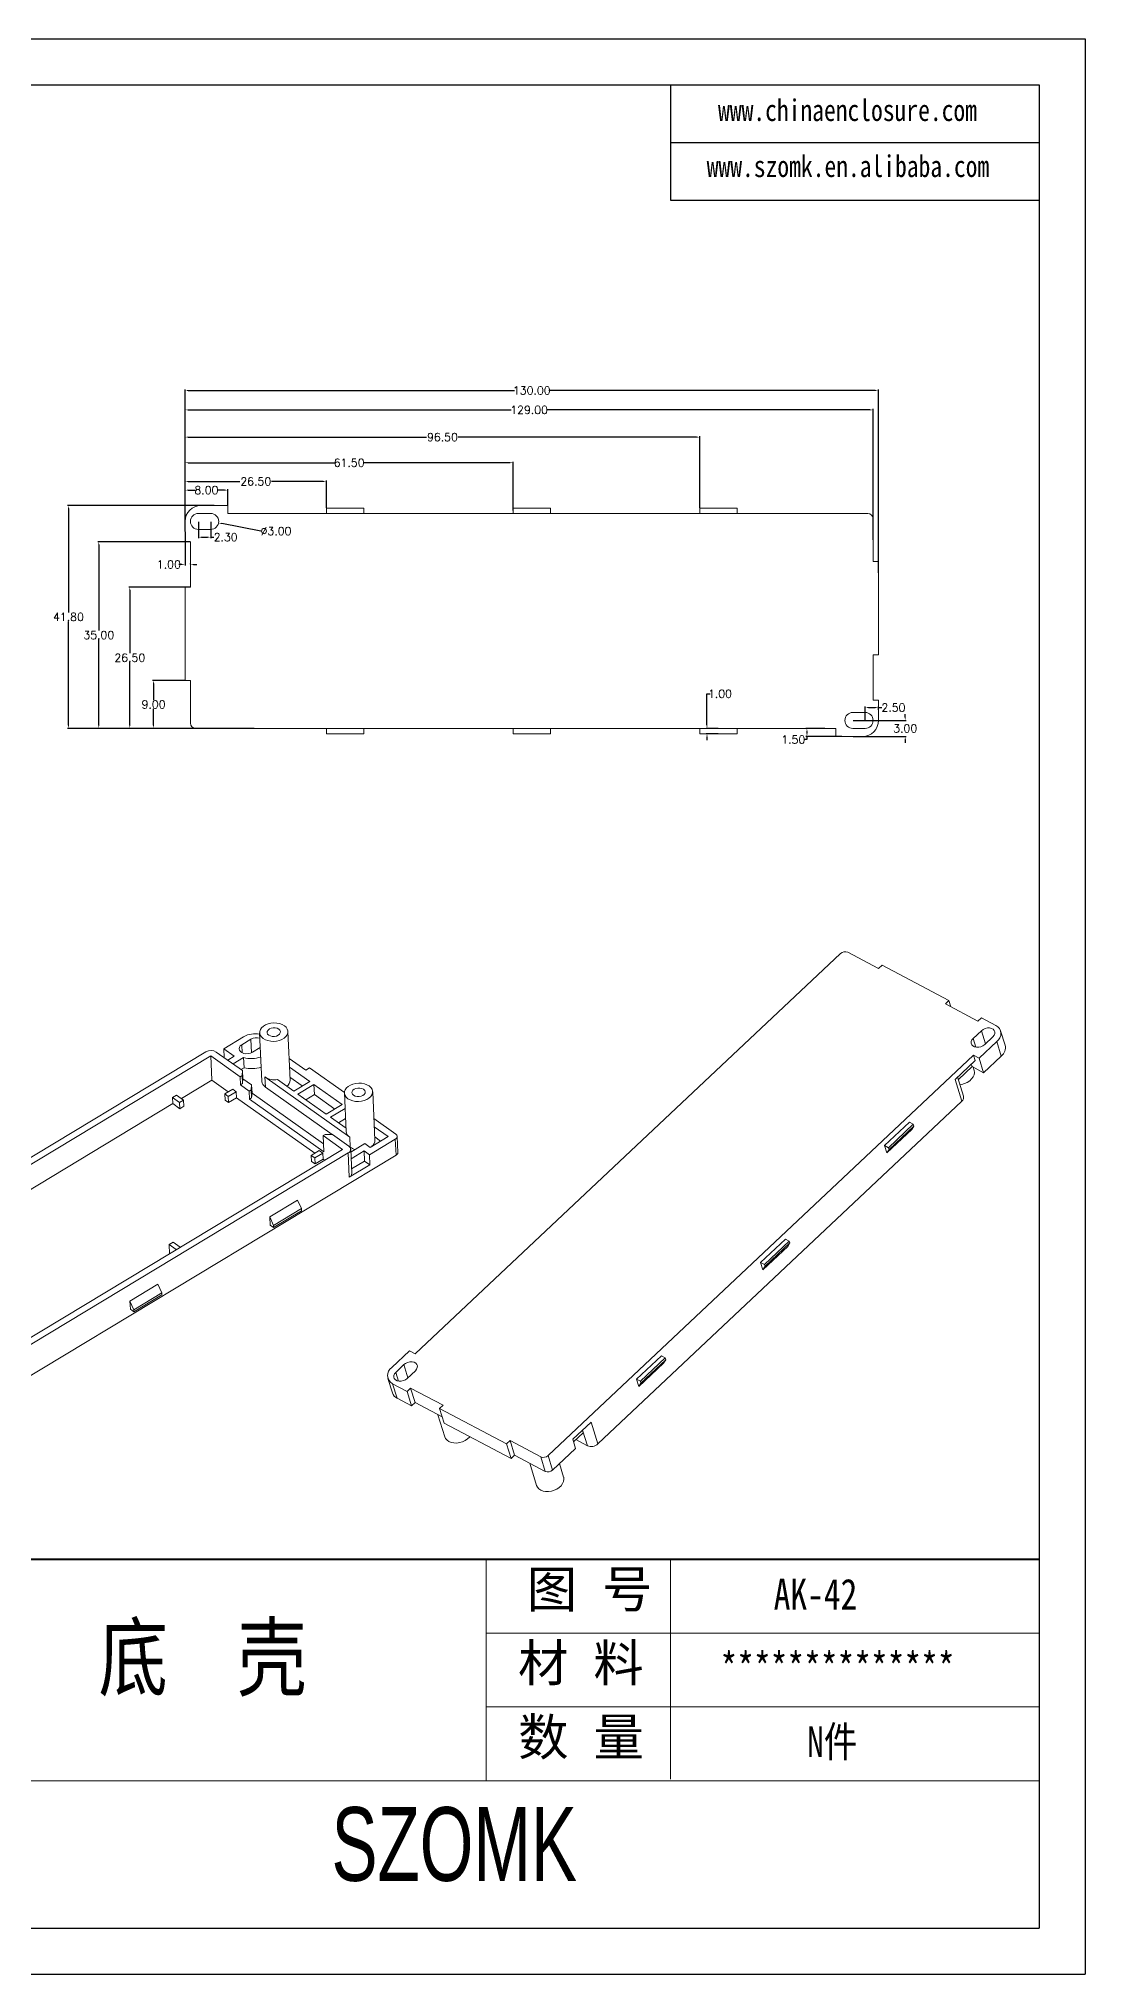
# Model space of a CAD drawing. Header units: inches. Extents: x 1696 to 3185, y 390 to 766.
# Drawn here: x 2376.2 to 2572.4, y 389.6 to 752.5 of the extents above; entities that cross this region are included whole.
import ezdxf

# ---------------------------------------------------------------- set-up
doc = ezdxf.new("R2010")
doc.units = ezdxf.units.IN
doc.header["$LTSCALE"] = 15
doc.layers.add('文字', color=81, linetype='Continuous')
doc.layers.add('粗实线', color=7, linetype='Continuous', lineweight=30)
doc.layers.add('细实线', color=3, linetype='Continuous', lineweight=9)
doc.styles.get("Standard").update_dxf_attribs({"font": 'txt', "bigfont": 'gbcbig.shx'})
doc.styles.add('宋体', font='', dxfattribs={"width": 0.8, "height": 3.5})
doc.styles.add('长仿宋', font='', dxfattribs={"width": 0.7, "height": 4})
doc.styles.get('宋体').set_extended_font_data('SimSun')
doc.styles.get('长仿宋').set_extended_font_data('SimSun')
doc.dimstyles.new('2', dxfattribs={"dimtxt": 1.5, "dimasz": 0.6, "dimexe": 0.18, "dimexo": 0.0625, "dimgap": 0.09, "dimtad": 0, "dimtih": 1, "dimtoh": 1, "dimzin": 0, "dimdsep": 46, "dimtxsty": 'Standard', "dimcen": 0, "dimadec": 0, "dimazin": 2, "dimtfac": 1, "dimtofl": 0, "dimtmove": 0, "dimatfit": 3, "dimfxl": 1, "dimtolj": 1, "dimtzin": 0, "dimarcsym": 0})

# ---------------------------------------------------------------- blocks, each defined once
blk = doc.blocks.new('*D301')
at = {"color": 0, "lineweight": -2}
for p, q in [((2409.05, 664.99), (2381.56, 664.99)), ((2381.74, 664.39), (2381.74, 644.93)), ((2381.74, 623.79), (2381.74, 643.25)), ((2412.03, 623.19), (2381.56, 623.19))]:
    blk.add_line(p, q, dxfattribs=at)
at = {"color": 0}
for points in [[(2381.64, 664.39), (2381.84, 664.39), (2381.74, 664.99)], [(2381.64, 623.79), (2381.84, 623.79), (2381.74, 623.19)]]:
    blk.add_solid(points, dxfattribs=at)
at = {"layer": 'Defpoints', "color": 0}
for p in [(2409.11, 664.99), (2381.74, 623.19), (2412.09, 623.19)]:
    blk.add_point(p, dxfattribs=at)
at = {"color": 0, "insert": (2381.74, 644.09), "char_height": 1.5, "attachment_point": 5}
blk.add_mtext('\\A1;41.80', dxfattribs=at)
blk = doc.blocks.new('*D302')
at = {"color": 0, "lineweight": -2}
for p, q in [((2403.55, 632.19), (2397.52, 632.19)), ((2397.7, 631.59), (2397.7, 628.53)), ((2397.7, 623.79), (2397.7, 626.85)), ((2416.54, 623.19), (2397.52, 623.19))]:
    blk.add_line(p, q, dxfattribs=at)
at = {"color": 0}
for points in [[(2397.6, 631.59), (2397.8, 631.59), (2397.7, 632.19)], [(2397.6, 623.79), (2397.8, 623.79), (2397.7, 623.19)]]:
    blk.add_solid(points, dxfattribs=at)
at = {"layer": 'Defpoints', "color": 0}
for p in [(2397.7, 632.19), (2403.61, 632.19), (2416.6, 623.19)]:
    blk.add_point(p, dxfattribs=at)
at = {"color": 0, "insert": (2397.7, 627.69), "char_height": 1.5, "attachment_point": 5}
blk.add_mtext('\\A1;9.00', dxfattribs=at)
blk = doc.blocks.new('*D303')
at = {"color": 0, "lineweight": -2}
for p, q in [((2404.55, 649.69), (2393.06, 649.69)), ((2393.24, 649.09), (2393.24, 637.28)), ((2393.24, 623.79), (2393.24, 635.6)), ((2416.48, 623.19), (2393.06, 623.19))]:
    blk.add_line(p, q, dxfattribs=at)
at = {"color": 0}
for points in [[(2393.14, 649.09), (2393.34, 649.09), (2393.24, 649.69)], [(2393.14, 623.79), (2393.34, 623.79), (2393.24, 623.19)]]:
    blk.add_solid(points, dxfattribs=at)
at = {"layer": 'Defpoints', "color": 0}
for p in [(2393.24, 649.69), (2404.61, 649.69), (2416.54, 623.19)]:
    blk.add_point(p, dxfattribs=at)
at = {"color": 0, "insert": (2393.24, 636.44), "char_height": 1.5, "attachment_point": 5}
blk.add_mtext('\\A1;26.50', dxfattribs=at)
blk = doc.blocks.new('*D304')
at = {"color": 0, "lineweight": -2}
for p, q in [((2404.55, 658.19), (2387.25, 658.19)), ((2387.43, 657.59), (2387.43, 641.53)), ((2387.43, 623.79), (2387.43, 639.85)), ((2412.03, 623.19), (2387.25, 623.19))]:
    blk.add_line(p, q, dxfattribs=at)
at = {"color": 0}
for points in [[(2387.33, 657.59), (2387.53, 657.59), (2387.43, 658.19)], [(2387.33, 623.79), (2387.53, 623.79), (2387.43, 623.19)]]:
    blk.add_solid(points, dxfattribs=at)
at = {"layer": 'Defpoints', "color": 0}
for p in [(2404.61, 658.19), (2387.43, 623.19), (2412.09, 623.19)]:
    blk.add_point(p, dxfattribs=at)
at = {"color": 0, "insert": (2387.43, 640.69), "char_height": 1.5, "attachment_point": 5}
blk.add_mtext('\\A1;35.00', dxfattribs=at)
blk = doc.blocks.new('*D305')
at = {"color": 0, "lineweight": -2}
for p, q in [((2520.2, 621.09), (2519.6, 621.09)), ((2523.57, 623.19), (2520.02, 623.19)), ((2526.77, 621.69), (2520.02, 621.69)), ((2520.2, 622.59), (2520.2, 622.29)), ((2520.2, 621.69), (2520.2, 621.09))]:
    blk.add_line(p, q, dxfattribs=at)
at = {"color": 0}
for points in [[(2520.1, 622.59), (2520.3, 622.59), (2520.2, 623.19)], [(2520.1, 622.29), (2520.3, 622.29), (2520.2, 621.69)]]:
    blk.add_solid(points, dxfattribs=at)
at = {"layer": 'Defpoints', "color": 0}
for p in [(2520.2, 621.69), (2523.63, 623.19), (2526.84, 621.69)]:
    blk.add_point(p, dxfattribs=at)
at = {"color": 0, "insert": (2517.63, 621.09), "char_height": 1.5, "attachment_point": 5}
blk.add_mtext('\\A1;1.50', dxfattribs=at)
blk = doc.blocks.new('*D306')
at = {"color": 0, "lineweight": -2}
for p, q in [((2403.61, 662.05), (2403.61, 686.72)), ((2404.21, 686.54), (2465.39, 686.54)), ((2533.01, 686.54), (2471.82, 686.54)), ((2533.61, 652.38), (2533.61, 686.72))]:
    blk.add_line(p, q, dxfattribs=at)
at = {"color": 0}
for points in [[(2404.21, 686.64), (2404.21, 686.44), (2403.61, 686.54)], [(2533.01, 686.64), (2533.01, 686.44), (2533.61, 686.54)]]:
    blk.add_solid(points, dxfattribs=at)
at = {"layer": 'Defpoints', "color": 0}
for p in [(2533.61, 686.54), (2403.61, 661.99), (2533.61, 652.32)]:
    blk.add_point(p, dxfattribs=at)
at = {"color": 0, "insert": (2468.61, 686.54), "char_height": 1.5, "attachment_point": 5}
blk.add_mtext('\\A1;130.00', dxfattribs=at)
blk = doc.blocks.new('*D307')
at = {"color": 0, "lineweight": -2}
for p, q in [((2403.61, 660.03), (2403.61, 653.76)), ((2403.01, 653.94), (2402.41, 653.94)), ((2404.61, 654), (2404.61, 654.12)), ((2405.21, 653.94), (2405.81, 653.94))]:
    blk.add_line(p, q, dxfattribs=at)
at = {"color": 0}
for points in [[(2403.01, 654.04), (2403.01, 653.84), (2403.61, 653.94)], [(2405.21, 654.04), (2405.21, 653.84), (2404.61, 653.94)]]:
    blk.add_solid(points, dxfattribs=at)
at = {"layer": 'Defpoints', "color": 0}
for p in [(2403.61, 660.09), (2403.61, 653.94), (2404.61, 653.94)]:
    blk.add_point(p, dxfattribs=at)
at = {"color": 0, "insert": (2400.57, 653.94), "char_height": 1.5, "attachment_point": 5}
blk.add_mtext('\\A1;1.00', dxfattribs=at)
blk = doc.blocks.new('*D308')
at = {"color": 0, "lineweight": -2}
for p, q in [((2403.61, 660.09), (2403.61, 668.04)), ((2404.21, 667.86), (2405.52, 667.86)), ((2411.01, 667.86), (2409.7, 667.86)), ((2411.61, 665.05), (2411.61, 668.04))]:
    blk.add_line(p, q, dxfattribs=at)
at = {"color": 0}
for points in [[(2404.21, 667.96), (2404.21, 667.76), (2403.61, 667.86)], [(2411.01, 667.96), (2411.01, 667.76), (2411.61, 667.86)]]:
    blk.add_solid(points, dxfattribs=at)
at = {"layer": 'Defpoints', "color": 0}
for p in [(2403.61, 667.86), (2411.61, 664.99), (2403.61, 660.03)]:
    blk.add_point(p, dxfattribs=at)
at = {"color": 0, "insert": (2407.61, 667.86), "char_height": 1.5, "attachment_point": 5}
blk.add_mtext('\\A1;8.00', dxfattribs=at)
blk = doc.blocks.new('*D309')
at = {"color": 0, "lineweight": -2}
for p, q in [((2403.61, 660.09), (2403.61, 669.67)), ((2404.21, 669.49), (2413.89, 669.49)), ((2429.51, 669.49), (2419.82, 669.49)), ((2430.11, 664.55), (2430.11, 669.67))]:
    blk.add_line(p, q, dxfattribs=at)
at = {"color": 0}
for points in [[(2404.21, 669.59), (2404.21, 669.39), (2403.61, 669.49)], [(2429.51, 669.59), (2429.51, 669.39), (2430.11, 669.49)]]:
    blk.add_solid(points, dxfattribs=at)
at = {"layer": 'Defpoints', "color": 0}
for p in [(2430.11, 669.49), (2430.11, 664.49), (2403.61, 660.03)]:
    blk.add_point(p, dxfattribs=at)
at = {"color": 0, "insert": (2416.86, 669.49), "char_height": 1.5, "attachment_point": 5}
blk.add_mtext('\\A1;26.50', dxfattribs=at)
blk = doc.blocks.new('*D310')
at = {"color": 0, "lineweight": -2}
for p, q in [((2403.61, 660.09), (2403.61, 673.18)), ((2404.21, 673), (2431.64, 673)), ((2464.51, 673), (2437.07, 673)), ((2465.11, 664.05), (2465.11, 673.18))]:
    blk.add_line(p, q, dxfattribs=at)
at = {"color": 0}
for points in [[(2404.21, 673.1), (2404.21, 672.9), (2403.61, 673)], [(2464.51, 673.1), (2464.51, 672.9), (2465.11, 673)]]:
    blk.add_solid(points, dxfattribs=at)
at = {"layer": 'Defpoints', "color": 0}
for p in [(2465.11, 673), (2465.11, 663.99), (2403.61, 660.03)]:
    blk.add_point(p, dxfattribs=at)
at = {"color": 0, "insert": (2434.36, 673), "char_height": 1.5, "attachment_point": 5}
blk.add_mtext('\\A1;61.50', dxfattribs=at)
blk = doc.blocks.new('*D311')
at = {"color": 0, "lineweight": -2}
for p, q in [((2403.61, 660.09), (2403.61, 677.98)), ((2404.21, 677.8), (2448.89, 677.8)), ((2499.51, 677.8), (2454.82, 677.8)), ((2500.11, 664.55), (2500.11, 677.98))]:
    blk.add_line(p, q, dxfattribs=at)
at = {"color": 0}
for points in [[(2404.21, 677.9), (2404.21, 677.7), (2403.61, 677.8)], [(2499.51, 677.9), (2499.51, 677.7), (2500.11, 677.8)]]:
    blk.add_solid(points, dxfattribs=at)
at = {"layer": 'Defpoints', "color": 0}
for p in [(2500.11, 677.8), (2500.11, 664.49), (2403.61, 660.03)]:
    blk.add_point(p, dxfattribs=at)
at = {"color": 0, "insert": (2451.86, 677.8), "char_height": 1.5, "attachment_point": 5}
blk.add_mtext('\\A1;96.50', dxfattribs=at)
blk = doc.blocks.new('*D312')
at = {"color": 0, "lineweight": -2}
for p, q in [((2403.61, 660.15), (2403.61, 683.08)), ((2404.21, 682.9), (2464.77, 682.9)), ((2532.01, 682.9), (2471.45, 682.9)), ((2532.61, 658.55), (2532.61, 683.08))]:
    blk.add_line(p, q, dxfattribs=at)
at = {"color": 0}
for points in [[(2404.21, 683), (2404.21, 682.8), (2403.61, 682.9)], [(2532.01, 683), (2532.01, 682.8), (2532.61, 682.9)]]:
    blk.add_solid(points, dxfattribs=at)
at = {"layer": 'Defpoints', "color": 0}
for p in [(2403.61, 682.9), (2403.61, 660.09), (2532.61, 658.49)]:
    blk.add_point(p, dxfattribs=at)
at = {"color": 0, "insert": (2468.11, 682.9), "char_height": 1.5, "attachment_point": 5}
blk.add_mtext('\\A1;129.00', dxfattribs=at)
blk = doc.blocks.new('*D313')
at = {"color": 0, "lineweight": -2}
for p, q in [((2406.11, 661.93), (2406.11, 658.86)), ((2408.41, 661.93), (2408.41, 658.86)), ((2406.71, 659.04), (2407.81, 659.04)), ((2408.41, 659.04), (2409.01, 659.04))]:
    blk.add_line(p, q, dxfattribs=at)
at = {"color": 0}
for points in [[(2406.71, 659.14), (2406.71, 658.94), (2406.11, 659.04)], [(2407.81, 659.14), (2407.81, 658.94), (2408.41, 659.04)]]:
    blk.add_solid(points, dxfattribs=at)
at = {"layer": 'Defpoints', "color": 0}
for p in [(2406.11, 661.99), (2408.41, 661.99), (2408.41, 659.04)]:
    blk.add_point(p, dxfattribs=at)
at = {"color": 0, "insert": (2411.22, 659.04), "char_height": 1.5, "attachment_point": 5}
blk.add_mtext('\\A1;2.30', dxfattribs=at)
blk = doc.blocks.new('*D314')
at = {"color": 0, "lineweight": -2}
blk.add_line((2417.82, 660.18), (2410.47, 661.59), dxfattribs=at)
at = {"color": 0}
blk.add_solid([(2410.49, 661.69), (2410.45, 661.5), (2409.88, 661.71)], dxfattribs=at)
at = {"layer": 'Defpoints', "color": 0}
for p in [(2406.94, 662.28), (2409.88, 661.71)]:
    blk.add_point(p, dxfattribs=at)
at = {"color": 0, "insert": (2420.66, 660.18), "char_height": 1.5, "attachment_point": 5}
blk.add_mtext('\\A1;∅3.00', dxfattribs=at)
blk = doc.blocks.new('*D315')
at = {"color": 0, "lineweight": -2}
for p, q in [((2528.87, 624.69), (2538.8, 624.69)), ((2538.62, 625.29), (2538.62, 625.89)), ((2528.87, 621.69), (2538.8, 621.69)), ((2538.62, 621.09), (2538.62, 620.49))]:
    blk.add_line(p, q, dxfattribs=at)
at = {"color": 0}
for points in [[(2538.52, 625.29), (2538.72, 625.29), (2538.62, 624.69)], [(2538.52, 621.09), (2538.72, 621.09), (2538.62, 621.69)]]:
    blk.add_solid(points, dxfattribs=at)
at = {"layer": 'Defpoints', "color": 0}
for p in [(2528.81, 624.69), (2528.81, 621.69), (2538.62, 621.69)]:
    blk.add_point(p, dxfattribs=at)
at = {"color": 0, "insert": (2538.62, 623.19), "char_height": 1.5, "attachment_point": 5}
blk.add_mtext('\\A1;3.00', dxfattribs=at)
blk = doc.blocks.new('*D316')
at = {"color": 0, "lineweight": -2}
for p, q in [((2531.11, 624.75), (2531.11, 627.28)), ((2531.71, 627.1), (2533.01, 627.1)), ((2533.61, 626.65), (2533.61, 627.28)), ((2533.61, 627.1), (2534.21, 627.1))]:
    blk.add_line(p, q, dxfattribs=at)
at = {"color": 0}
for points in [[(2531.71, 627.2), (2531.71, 627), (2531.11, 627.1)], [(2533.01, 627.2), (2533.01, 627), (2533.61, 627.1)]]:
    blk.add_solid(points, dxfattribs=at)
at = {"layer": 'Defpoints', "color": 0}
for p in [(2531.11, 624.69), (2533.61, 627.1), (2533.61, 626.59)]:
    blk.add_point(p, dxfattribs=at)
at = {"color": 0, "insert": (2536.42, 627.1), "char_height": 1.5, "attachment_point": 5}
blk.add_mtext('\\A1;2.50', dxfattribs=at)
blk = doc.blocks.new('*D320')
at = {"color": 0, "lineweight": -2}
for p, q in [((2501.46, 623.79), (2501.46, 629.69)), ((2501.46, 629.69), (2502.06, 629.69)), ((2503.55, 623.19), (2501.28, 623.19)), ((2503.55, 622.19), (2501.28, 622.19)), ((2501.46, 621.59), (2501.46, 620.99))]:
    blk.add_line(p, q, dxfattribs=at)
at = {"color": 0}
for points in [[(2501.36, 623.79), (2501.56, 623.79), (2501.46, 623.19)], [(2501.36, 621.59), (2501.56, 621.59), (2501.46, 622.19)]]:
    blk.add_solid(points, dxfattribs=at)
at = {"layer": 'Defpoints', "color": 0}
for p in [(2501.46, 623.19), (2503.61, 623.19), (2503.61, 622.19)]:
    blk.add_point(p, dxfattribs=at)
at = {"color": 0, "insert": (2503.9, 629.69), "char_height": 1.5, "attachment_point": 5}
blk.add_mtext('\\A1;1.00', dxfattribs=at)

msp = doc.modelspace()

# ---------------------------------------------------------------- linework, layer by layer
for p, q in [((2059.168, 752.493), (2572.384, 752.493)), ((2572.384, 752.493), (2572.384, 389.613)), ((2076.448, 743.853), (2563.744, 743.853)), ((2494.624, 743.853), (2494.624, 722.253)), ((2563.744, 743.853), (2563.744, 398.253)), ((2494.624, 733.053), (2563.744, 733.053)), ((2494.624, 722.253), (2563.744, 722.253)), ((2076.448, 398.253), (2563.744, 398.253)), ((2059.168, 389.613), (2572.384, 389.613))]:
    msp.add_line(p, q)
at = {"color": 7, "linetype": 'Continuous', "lineweight": 15}
for p, q in [((2406.608, 664.991), (2411.608, 664.991)), ((2411.608, 664.991), (2411.608, 663.491)), ((2437.108, 664.491), (2430.108, 664.491)), ((2430.108, 664.491), (2430.108, 663.491)), ((2437.108, 664.491), (2437.108, 663.491)), ((2465.108, 664.491), (2465.108, 663.491)), ((2472.108, 664.491), (2465.108, 664.491)), ((2472.108, 664.491), (2472.108, 663.491)), ((2507.108, 664.491), (2500.108, 664.491)), ((2500.108, 664.491), (2500.108, 663.491)), ((2507.108, 664.491), (2507.108, 663.491)), ((2403.608, 658.191), (2403.608, 661.991)), ((2408.408, 663.491), (2406.108, 663.491)), ((2406.108, 660.491), (2408.408, 660.491)), ((2411.608, 663.491), (2531.608, 663.491)), ((2532.608, 662.491), (2532.608, 654.491)), ((2404.608, 658.191), (2403.608, 658.191)), ((2404.608, 649.691), (2404.608, 658.191)), ((2532.608, 654.491), (2533.608, 654.491)), ((2533.608, 654.491), (2533.608, 636.991)), ((2403.608, 632.191), (2403.608, 649.691)), ((2403.608, 649.691), (2404.608, 649.691)), ((2533.608, 636.991), (2532.608, 636.991)), ((2532.608, 636.991), (2532.608, 628.491)), ((2404.608, 632.191), (2403.608, 632.191)), ((2404.608, 624.191), (2404.608, 632.191)), ((2532.608, 628.491), (2533.608, 628.491)), ((2533.608, 628.491), (2533.608, 624.691)), ((2531.108, 626.191), (2528.808, 626.191)), ((2525.608, 623.191), (2405.608, 623.191)), ((2430.108, 622.191), (2430.108, 623.191)), ((2437.108, 622.191), (2430.108, 622.191)), ((2437.108, 622.191), (2437.108, 623.191)), ((2465.108, 622.191), (2465.108, 623.191)), ((2472.108, 622.191), (2465.108, 622.191)), ((2472.108, 622.191), (2472.108, 623.191)), ((2500.108, 622.191), (2500.108, 623.191)), ((2507.108, 622.191), (2500.108, 622.191)), ((2507.108, 622.191), (2507.108, 623.191)), ((2525.608, 621.691), (2525.608, 623.191)), ((2530.608, 621.691), (2525.608, 621.691)), ((2528.808, 623.191), (2531.108, 623.191)), ((2446.756, 505.907), (2526.49, 580.974)), ((2527.871, 581.221), (2533.607, 578.187)), ((2533.607, 578.187), (2534.271, 578.812)), ((2534.271, 578.812), (2546.818, 572.175)), ((2546.818, 572.175), (2546.154, 571.55)), ((2546.154, 571.55), (2552.248, 568.326)), ((2546.818, 572.175), (2547.18, 571.007)), ((2417.589, 566.127), (2418.003, 557.024)), ((2423.297, 557.264), (2422.883, 566.368)), ((2552.901, 566.515), (2551.372, 565.077)), ((2552.248, 568.326), (2552.913, 568.952)), ((2552.913, 568.952), (2555.637, 567.511)), ((2557.353, 563.793), (2556.51, 566.52)), ((2407.491, 562.539), (2330.637, 516.213)), ((2414.368, 559.034), (2409.466, 562.512)), ((2414.588, 565.393), (2410.846, 563.138)), ((2410.846, 563.138), (2412.834, 561.727)), ((2410.922, 561.479), (2410.846, 563.138)), ((2415.956, 564.913), (2414.235, 563.876)), ((2416.222, 562.466), (2417.714, 563.365)), ((2555.795, 564.496), (2552.473, 561.368)), ((2553.523, 563.939), (2555.052, 565.378)), ((2556.638, 561.769), (2555.795, 564.496)), ((2408.41, 561.789), (2331.705, 515.553)), ((2413.908, 557.887), (2408.41, 561.789)), ((2408.41, 561.789), (2408.617, 557.237)), ((2411.611, 560.99), (2412.834, 561.727)), ((2414.576, 561.473), (2412.605, 560.285)), ((2414.662, 559.577), (2414.089, 559.231)), ((2414.282, 558.112), (2414.368, 559.034)), ((2414.368, 559.034), (2414.437, 557.516)), ((2414.576, 561.473), (2414.662, 559.577)), ((2423.114, 561.307), (2426.22, 559.103)), ((2426.977, 556.994), (2423.187, 559.683)), ((2426.968, 559.554), (2426.22, 559.103)), ((2433.486, 554.928), (2426.968, 559.554)), ((2551.397, 561.937), (2471.663, 486.87)), ((2551.713, 560.914), (2547.959, 557.38)), ((2551.165, 559.779), (2548.592, 557.357)), ((2551.017, 560.258), (2551.165, 559.779)), ((2553.316, 558.641), (2551.165, 559.779)), ((2551.535, 559.072), (2551.346, 559.683)), ((2552.473, 561.368), (2551.397, 561.937)), ((2551.397, 561.937), (2551.713, 560.914)), ((2552.473, 561.368), (2553.316, 558.641)), ((2556.638, 561.769), (2553.316, 558.641)), ((2408.617, 557.237), (2402.908, 553.796)), ((2411.701, 555.049), (2408.617, 557.237)), ((2411.043, 554.652), (2412.54, 555.554)), ((2412.54, 555.554), (2413.202, 555.084)), ((2414.282, 558.112), (2413.908, 557.887)), ((2413.977, 556.37), (2413.908, 557.887)), ((2414.351, 556.595), (2413.977, 556.37)), ((2413.977, 556.37), (2415.633, 555.194)), ((2414.351, 556.595), (2414.282, 558.112)), ((2414.437, 557.516), (2414.351, 556.595)), ((2416.093, 556.341), (2414.437, 557.516)), ((2415.633, 555.194), (2416.007, 555.42)), ((2416.007, 555.42), (2416.093, 556.341)), ((2416.076, 553.903), (2416.007, 555.42)), ((2416.093, 556.341), (2416.162, 554.824)), ((2418.581, 557.845), (2434.479, 546.563)), ((2418.581, 557.845), (2418.667, 555.949)), ((2418.667, 555.949), (2431.21, 547.047)), ((2420.948, 557.344), (2423.983, 555.19)), ((2425.578, 556.151), (2423.274, 557.787)), ((2423.983, 555.19), (2426.977, 556.994)), ((2427.771, 556.43), (2424.778, 554.626)), ((2433.071, 552.669), (2427.771, 556.43)), ((2427.858, 554.533), (2427.771, 556.43)), ((2549.224, 553.289), (2547.959, 557.38)), ((2549.558, 554.234), (2548.444, 557.836)), ((2401.321, 552.839), (2345.286, 519.062)), ((2402.017, 554.428), (2401.269, 553.977)), ((2401.269, 553.977), (2401.321, 552.839)), ((2401.269, 553.977), (2402.594, 553.037)), ((2401.321, 552.839), (2402.645, 551.899)), ((2403.342, 553.488), (2402.017, 554.428)), ((2402.594, 553.037), (2403.342, 553.488)), ((2402.594, 553.037), (2402.645, 551.899)), ((2402.645, 551.899), (2403.394, 552.35)), ((2403.342, 553.488), (2403.394, 552.35)), ((2411.705, 554.182), (2411.043, 554.652)), ((2411.043, 554.652), (2411.095, 553.514)), ((2411.757, 553.044), (2411.095, 553.514)), ((2413.202, 555.084), (2411.705, 554.182)), ((2411.705, 554.182), (2411.757, 553.044)), ((2413.254, 553.946), (2411.757, 553.044)), ((2413.202, 555.084), (2413.254, 553.946)), ((2427.93, 543.531), (2413.254, 553.946)), ((2415.702, 553.677), (2415.633, 555.194)), ((2416.076, 553.903), (2415.702, 553.677)), ((2415.702, 553.677), (2429.613, 543.805)), ((2416.162, 554.824), (2416.076, 553.903)), ((2429.544, 545.328), (2416.162, 554.824)), ((2424.778, 554.626), (2430.077, 550.865)), ((2427.858, 554.533), (2426.263, 553.572)), ((2431.672, 551.826), (2427.858, 554.533)), ((2430.077, 550.865), (2433.071, 552.669)), ((2433.618, 551.956), (2430.872, 550.301)), ((2433.487, 554.845), (2433.815, 547.638)), ((2439.195, 545.982), (2438.781, 555.086)), ((2549.224, 553.289), (2480.985, 489.044)), ((2430.872, 550.301), (2433.788, 548.232)), ((2433.704, 550.059), (2432.357, 549.247)), ((2439.012, 550.025), (2443.111, 547.115)), ((2441.658, 546.674), (2439.081, 548.502)), ((2539.421, 549.342), (2534.77, 544.963)), ((2535.192, 543.599), (2539.843, 547.978)), ((2540.138, 548.962), (2535.487, 544.583)), ((2535.592, 544.242), (2540.243, 548.621)), ((2540.138, 548.962), (2539.421, 549.342)), ((2540.243, 548.621), (2539.843, 547.978)), ((2540.243, 548.621), (2540.138, 548.962)), ((2429.475, 546.84), (2429.849, 547.065)), ((2433.118, 544.254), (2429.475, 546.84)), ((2429.613, 543.805), (2429.475, 546.84)), ((2431.26, 547.046), (2429.849, 547.065)), ((2434.307, 544.884), (2431.26, 547.046)), ((2434.479, 546.563), (2434.565, 544.666)), ((2434.487, 544.722), (2434.565, 544.666)), ((2434.682, 543.773), (2437.296, 545.349)), ((2437.296, 545.349), (2438.29, 544.644)), ((2443.025, 546.194), (2438.161, 543.262)), ((2438.29, 544.644), (2441.658, 546.674)), ((2440.259, 545.831), (2439.167, 546.606)), ((2443.163, 543.159), (2443.025, 546.194)), ((2443.5, 543.675), (2443.362, 546.71)), ((2534.77, 544.963), (2535.192, 543.599)), ((2535.487, 544.583), (2534.77, 544.963)), ((2535.487, 544.583), (2535.592, 544.242)), ((2354.298, 489.594), (2443.163, 543.159)), ((2356.413, 498.018), (2433.118, 544.254)), ((2357.332, 497.268), (2434.187, 543.594)), ((2427.272, 543.135), (2428.769, 544.037)), ((2427.272, 543.135), (2427.324, 541.997)), ((2427.935, 542.665), (2427.272, 543.135)), ((2427.986, 541.527), (2427.324, 541.997)), ((2429.431, 543.567), (2427.935, 542.665)), ((2427.935, 542.665), (2427.986, 541.527)), ((2429.483, 542.429), (2427.986, 541.527)), ((2428.769, 544.037), (2429.431, 543.567)), ((2429.431, 543.567), (2429.483, 542.429)), ((2429.762, 542.231), (2429.483, 542.429)), ((2434.394, 539.042), (2434.187, 543.594)), ((2434.394, 539.042), (2438.247, 541.365)), ((2434.865, 539.764), (2434.658, 544.316)), ((2437.168, 543.967), (2434.74, 542.504)), ((2437.254, 542.071), (2434.826, 540.607)), ((2438.161, 543.262), (2437.168, 543.967)), ((2437.168, 543.967), (2437.254, 542.071)), ((2438.247, 541.365), (2437.254, 542.071)), ((2438.161, 543.262), (2438.247, 541.365)), ((2535.192, 543.599), (2535.592, 544.242)), ((2424.708, 534.763), (2419.47, 531.606)), ((2424.708, 534.763), (2425.422, 533.155)), ((2419.47, 531.606), (2419.539, 530.088)), ((2420.184, 529.998), (2419.47, 531.606)), ((2420.201, 529.618), (2419.539, 530.088)), ((2425.422, 533.155), (2420.184, 529.998)), ((2420.184, 529.998), (2420.201, 529.618)), ((2420.201, 529.618), (2425.44, 532.776)), ((2425.44, 532.776), (2425.422, 533.155)), ((2401.359, 526.894), (2400.61, 526.443)), ((2400.61, 526.443), (2401.969, 525.478)), ((2400.61, 526.443), (2400.689, 524.707)), ((2402.718, 525.929), (2401.359, 526.894)), ((2516.165, 527.447), (2511.514, 523.068)), ((2516.882, 527.068), (2512.231, 522.689)), ((2512.337, 522.348), (2516.988, 526.727)), ((2516.882, 527.068), (2516.165, 527.447)), ((2516.988, 526.727), (2516.587, 526.083)), ((2516.988, 526.727), (2516.882, 527.068)), ((2511.514, 523.068), (2511.936, 521.704)), ((2512.231, 522.689), (2511.514, 523.068)), ((2511.936, 521.704), (2516.587, 526.083)), ((2512.231, 522.689), (2512.337, 522.348)), ((2398.516, 518.975), (2393.278, 515.818)), ((2398.516, 518.975), (2399.231, 517.367)), ((2511.936, 521.704), (2512.337, 522.348)), ((2393.278, 515.818), (2393.347, 514.3)), ((2393.992, 514.21), (2393.278, 515.818)), ((2399.231, 517.367), (2393.992, 514.21)), ((2394.009, 513.83), (2399.248, 516.988)), ((2399.248, 516.988), (2399.231, 517.367)), ((2394.009, 513.83), (2393.347, 514.3)), ((2393.992, 514.21), (2394.009, 513.83)), ((2442.358, 503.348), (2445.68, 506.476)), ((2445.68, 506.476), (2446.756, 505.907)), ((2492.91, 505.552), (2488.259, 501.173)), ((2493.627, 505.173), (2488.975, 500.794)), ((2489.081, 500.453), (2493.732, 504.832)), ((2493.627, 505.173), (2492.91, 505.552)), ((2493.732, 504.832), (2493.331, 504.189)), ((2493.732, 504.832), (2493.627, 505.173)), ((2441.643, 501.324), (2442.486, 498.597)), ((2444.629, 503.905), (2443.101, 502.467)), ((2445.252, 501.329), (2446.78, 502.768)), ((2488.259, 501.173), (2488.68, 499.81)), ((2488.975, 500.794), (2488.259, 501.173)), ((2488.68, 499.81), (2493.331, 504.189)), ((2488.975, 500.794), (2489.081, 500.453)), ((2445.24, 498.893), (2442.515, 500.334)), ((2442.515, 500.334), (2443.359, 497.607)), ((2446.083, 496.165), (2443.359, 497.607)), ((2445.904, 499.518), (2445.24, 498.893)), ((2445.24, 498.893), (2446.083, 496.165)), ((2451.999, 496.295), (2445.904, 499.518)), ((2445.904, 499.518), (2446.748, 496.791)), ((2488.68, 499.81), (2489.081, 500.453)), ((2446.748, 496.791), (2446.083, 496.165)), ((2446.748, 496.791), (2451.816, 494.11)), ((2451.022, 494.53), (2452.31, 490.364)), ((2451.334, 495.669), (2451.999, 496.295)), ((2463.882, 489.032), (2451.334, 495.669)), ((2451.334, 495.669), (2452.178, 492.942)), ((2464.725, 486.305), (2452.178, 492.942)), ((2479.72, 493.135), (2476.298, 489.913)), ((2476.825, 488.209), (2476.298, 489.913)), ((2476.447, 489.434), (2478.242, 491.124)), ((2478.242, 491.124), (2478.093, 491.603)), ((2479.72, 493.135), (2480.985, 489.044)), ((2464.546, 489.658), (2463.882, 489.032)), ((2463.882, 489.032), (2464.725, 486.305)), ((2470.282, 486.623), (2464.546, 489.658)), ((2464.546, 489.658), (2465.389, 486.93)), ((2465.389, 486.93), (2464.725, 486.305)), ((2465.389, 486.93), (2471.125, 483.896)), ((2471.125, 483.896), (2470.282, 486.623)), ((2471.663, 486.87), (2472.507, 484.143)), ((2472.507, 484.143), (2476.825, 488.209)), ((2479.051, 488.699), (2476.884, 489.846)), ((2468.229, 485.428), (2469.518, 481.262)), ((2474.581, 482.827), (2473.798, 485.359))]:
    msp.add_line(p, q, dxfattribs=at)
at = {"color": 8, "linetype": 'Continuous', "lineweight": 15}
for p, q in [((2552.901, 566.515), (2553.658, 564.066)), ((2414.303, 562.378), (2414.235, 563.876)), ((2416.071, 562.385), (2415.956, 564.913)), ((2551.372, 565.077), (2551.881, 563.431)), ((2443.101, 502.467), (2443.61, 500.821)), ((2444.629, 503.905), (2445.387, 501.456)), ((2479.051, 488.699), (2478.14, 491.647))]:
    msp.add_line(p, q, dxfattribs=at)
at = {"color": 7, "linetype": 'Continuous', "lineweight": 15, "flags": 128}
for points in [[(2418.253, 565.052), (2418.661, 564.819), (2419.138, 564.649), (2419.664, 564.548), (2420.214, 564.522), (2420.765, 564.571), (2421.293, 564.693), (2421.775, 564.884), (2422.189, 565.134), (2422.518, 565.432), (2422.748, 565.766), (2422.868, 566.122), (2422.872, 566.482), (2422.762, 566.833), (2422.541, 567.158), (2422.219, 567.443), (2421.811, 567.676), (2421.334, 567.846), (2420.809, 567.947), (2420.259, 567.973), (2419.707, 567.924), (2419.179, 567.802), (2418.698, 567.611), (2418.283, 567.362), (2417.954, 567.063), (2417.724, 566.729), (2417.605, 566.373), (2417.6, 566.013), (2417.711, 565.662), (2417.931, 565.337), (2418.253, 565.052)], [(2419.301, 565.684), (2419.602, 565.53), (2419.966, 565.446), (2420.356, 565.441), (2420.735, 565.514), (2421.064, 565.66), (2421.313, 565.863), (2421.456, 566.104), (2421.48, 566.358), (2421.382, 566.602), (2421.172, 566.811), (2420.87, 566.965), (2420.506, 567.049), (2420.116, 567.054), (2419.738, 566.981), (2419.408, 566.835), (2419.16, 566.632), (2419.016, 566.392), (2418.993, 566.137), (2419.091, 565.893), (2419.301, 565.684)], [(2555.052, 565.378), (2555.289, 565.665), (2555.42, 565.975), (2555.434, 566.283), (2555.33, 566.564), (2555.116, 566.794), (2554.81, 566.956), (2554.436, 567.036), (2554.025, 567.028), (2553.61, 566.932), (2553.225, 566.757), (2552.901, 566.515)], [(2414.235, 563.876), (2413.959, 563.657), (2413.786, 563.398), (2413.729, 563.121), (2413.794, 562.848), (2413.976, 562.601), (2414.259, 562.401), (2414.62, 562.262), (2415.031, 562.198), (2415.457, 562.212), (2415.865, 562.303), (2416.222, 562.466)], [(2551.372, 565.077), (2551.135, 564.789), (2551.004, 564.479), (2550.99, 564.171), (2551.095, 563.891), (2551.308, 563.66), (2551.614, 563.498), (2551.988, 563.418), (2552.399, 563.426), (2552.814, 563.522), (2553.199, 563.698), (2553.523, 563.939)], [(2551.535, 559.072), (2551.544, 559.04), (2551.593, 558.652), (2551.529, 558.248), (2551.354, 557.846), (2551.077, 557.463), (2550.708, 557.117), (2550.266, 556.821), (2549.768, 556.59), (2549.237, 556.433), (2548.896, 556.376)], [(2434.151, 553.77), (2434.559, 553.537), (2435.036, 553.367), (2435.562, 553.266), (2436.112, 553.24), (2436.663, 553.289), (2437.191, 553.411), (2437.673, 553.601), (2438.087, 553.851), (2438.416, 554.15), (2438.646, 554.484), (2438.766, 554.839), (2438.77, 555.2), (2438.66, 555.551), (2438.439, 555.876), (2438.117, 556.161), (2437.709, 556.394), (2437.232, 556.564), (2436.707, 556.665), (2436.157, 556.691), (2435.605, 556.642), (2435.077, 556.519), (2434.596, 556.329), (2434.181, 556.079), (2433.852, 555.781), (2433.622, 555.446), (2433.503, 555.091), (2433.498, 554.73), (2433.609, 554.38), (2433.829, 554.055), (2434.151, 553.77)], [(2435.199, 554.401), (2435.5, 554.247), (2435.864, 554.164), (2436.254, 554.158), (2436.633, 554.232), (2436.962, 554.378), (2437.211, 554.581), (2437.354, 554.821), (2437.378, 555.076), (2437.28, 555.32), (2437.07, 555.529), (2436.768, 555.683), (2436.404, 555.767), (2436.014, 555.772), (2435.636, 555.698), (2435.306, 555.553), (2435.058, 555.35), (2434.914, 555.109), (2434.891, 554.855), (2434.989, 554.611), (2435.199, 554.401)], [(2446.78, 502.768), (2447.018, 503.055), (2447.148, 503.365), (2447.162, 503.673), (2447.058, 503.954), (2446.844, 504.184), (2446.538, 504.346), (2446.165, 504.426), (2445.754, 504.418), (2445.339, 504.322), (2444.954, 504.147), (2444.629, 503.905)], [(2443.101, 502.467), (2442.864, 502.179), (2442.733, 501.869), (2442.719, 501.561), (2442.823, 501.28), (2443.037, 501.05), (2443.343, 500.888), (2443.717, 500.808), (2444.128, 500.816), (2444.543, 500.912), (2444.928, 501.087), (2445.252, 501.329)], [(2456.983, 490.4), (2456.916, 490.32), (2456.547, 489.974), (2456.105, 489.678), (2455.607, 489.447), (2455.076, 489.29), (2454.534, 489.215), (2454.006, 489.223), (2453.515, 489.316), (2453.081, 489.489), (2452.725, 489.734), (2452.461, 490.041), (2452.31, 490.364)], [(2474.581, 482.827), (2474.591, 482.795), (2474.64, 482.407), (2474.575, 482.003), (2474.401, 481.601), (2474.123, 481.218), (2473.755, 480.872), (2473.312, 480.576), (2472.815, 480.345), (2472.283, 480.188), (2471.742, 480.113), (2471.214, 480.121), (2470.722, 480.214), (2470.289, 480.387), (2469.932, 480.632), (2469.668, 480.939), (2469.518, 481.262)]]:
    msp.add_lwpolyline(points, dxfattribs=at)
at = {"color": 7, "linetype": 'Continuous', "lineweight": 15}
for centre, radius, start, end in [((2406.608, 661.991), 3, 90, 180), ((2406.108, 661.991), 1.5, 90, 270), ((2408.408, 661.991), 1.5, 270, 90), ((2531.608, 662.491), 1, 0, 90), ((2405.608, 624.191), 1, 180, 270), ((2528.808, 624.691), 1.5, 90, 270), ((2530.608, 624.691), 3, 270, 0), ((2531.108, 624.691), 1.5, 270, 90), ((2527.368, 580.046), 1.278, 66.80892, 133.41001), ((2554.803, 565.956), 1.765, 304.19673, 61.78875), ((2408.456, 560.867), 1.93, 58.45222, 120.0037), ((2416.689, 561.654), 4.289, 77.71246, 119.33043), ((2417.007, 563.048), 2.141, 72.90711, 119.38858), ((2555.357, 563.36), 2.043, 308.84289, 12.23633), ((2416.009, 567.249), 5.951, 256.06658, 287.47929), ((2416.095, 565.352), 5.951, 256.06658, 287.47929), ((2419.398, 557.143), 1.401, 184.8987, 238.51804), ((2420.437, 560.771), 3.465, 237.60241, 278.47956), ((2421.879, 557.262), 1.419, 305.21661, 0.10402), ((2548.626, 554.032), 0.953, 308.84289, 12.23633), ((2435.233, 547.772), 1.425, 185.3827, 238.03404), ((2433.919, 544.27), 0.727, 291.62512, 57.71711), ((2436.195, 547.069), 2.903, 235.8517, 255.7756), ((2437.758, 545.992), 1.437, 307.08896, 359.60438), ((2442.834, 546.676), 0.519, 291.62512, 57.71711), ((2442.901, 543.699), 0.6, 295.97547, 357.74763), ((2434.026, 539.797), 0.84, 295.97547, 357.74763), ((2443.35, 501.889), 1.765, 124.19673, 241.78875), ((2444.083, 499.125), 1.682, 198.2795, 244.49235), ((2470.785, 487.798), 1.278, 246.80892, 313.41001), ((2479.756, 490.344), 1.789, 246.80892, 313.41001), ((2471.628, 485.071), 1.278, 246.80892, 313.41001)]:
    msp.add_arc(centre, radius, start, end, dxfattribs=at)
at = {"layer": '粗实线', "color": 7, "lineweight": 40}
msp.add_line((2563.744, 467.373), (2356.384, 467.373), dxfattribs=at)
at = {"layer": '细实线', "color": 7}
for p, q in [((2460.064, 467.373), (2460.064, 425.901)), ((2494.624, 467.373), (2494.624, 426.192)), ((2563.744, 453.549), (2460.064, 453.549)), ((2563.744, 439.725), (2460.064, 439.725)), ((2563.744, 425.901), (2252.704, 425.901))]:
    msp.add_line(p, q, dxfattribs=at)

# ---------------------------------------------------------------- texts
at = {"layer": '文字', "color": 0, "attachment_point": 1, "style": '宋体'}
for s, insert, char_height, width in [('www.chinaenclosure.com', (2503.529, 741.118), 4.05504, 71.24316), ('www.szomk.en.alibaba.com', (2501.41, 730.617), 4.05504, 71.24316), ('{\\H1.111x;AK-42}', (2513.966, 463.762), 5.184, 59.93286), ('底  壳', (2387.361, 455), 11.9439, 152.69892), ('{\\H1.111x;**************}', (2503.995, 449.938), 5.184, 59.93286), ('{\\H1.111x;N件}', (2520.237, 436.114), 5.184, 59.93286)]:
    msp.add_mtext(s, dxfattribs=dict(at, insert=insert, char_height=char_height, width=width))
at = {"layer": '粗实线', "insert": (2431.063, 420.951), "char_height": 13.824, "width": 155.02248, "attachment_point": 1, "style": '长仿宋'}
msp.add_mtext('{\\fSTXinwei|b0|i0|c134|p2;SZOMK}', dxfattribs=at)
at = {"layer": '细实线', "color": 7, "char_height": 6.912, "attachment_point": 1}
for s, insert, width in [('{\\fSimSun|b0|i0|c134|p54;图 号}', (2467.665, 465.275), 34.56), ('{\\fSimSun|b0|i0|c134|p54;材 料   }', (2466.026, 451.451), 34.56), ('{\\fSimSun|b0|i0|c134|p54;数 量}', (2466.06, 437.558), 31.22929)]:
    msp.add_mtext(s, dxfattribs=dict(at, insert=insert, width=width))

# ---------------------------------------------------------------- dimensions: what is measured, and where the dimension line sits
for base, p1, p2, picture, middle in [((2533.608, 686.542), (2403.608, 661.991), (2533.608, 652.32), '*D306', (2468.608, 686.542)), ((2403.608, 682.898), (2532.608, 658.491), (2403.608, 660.091), '*D312', (2468.108, 682.898)), ((2500.108, 677.801), (2403.608, 660.029), (2500.108, 664.491), '*D311', (2451.858, 677.801)), ((2465.108, 673.004), (2403.608, 660.029), (2465.108, 663.991), '*D310', (2434.358, 673.004)), ((2430.108, 669.493), (2403.608, 660.029), (2430.108, 664.491), '*D309', (2416.858, 669.493)), ((2403.608, 667.861), (2411.608, 664.991), (2403.608, 660.029), '*D308', (2407.608, 667.861)), ((2408.408, 659.038), (2406.108, 661.991), (2408.408, 661.991), '*D313', (2411.223, 659.038)), ((2403.608, 653.941), (2404.608, 653.941), (2403.608, 660.091), '*D307', (2400.568, 653.941)), ((2533.608, 627.1), (2531.108, 624.691), (2533.608, 626.591), '*D316', (2536.423, 627.1))]:
    dim = msp.add_linear_dim(base=base, p1=p1, p2=p2, dimstyle='2')
    dim.commit()
    dim.dimension.update_dxf_attribs({"geometry": picture, "text_midpoint": middle})
for base, p1, p2, picture, middle in [((2381.739, 623.191), (2409.108, 664.991), (2412.088, 623.191), '*D301', (2381.739, 644.091)), ((2387.434, 623.191), (2404.608, 658.191), (2412.088, 623.191), '*D304', (2387.434, 640.691)), ((2393.241, 649.691), (2416.539, 623.191), (2404.608, 649.691), '*D303', (2393.241, 636.441)), ((2501.46, 623.191), (2503.608, 622.191), (2503.608, 623.191), '*D320', (2503.9, 629.687))]:
    dim = msp.add_linear_dim(base=base, p1=p1, p2=p2, angle=90, dimstyle='2')
    dim.commit()
    dim.dimension.update_dxf_attribs({"geometry": picture, "text_midpoint": middle, "dimtype": 160})
dim = msp.add_diameter_dim_2p(p1=(2406.935, 662.275), p2=(2409.881, 661.707), dimstyle='2')
dim.commit()
dim.dimension.update_dxf_attribs({"geometry": '*D314', "text_midpoint": (2417.823, 660.176), "dimtype": 163})
for base, p1, p2, picture, middle in [((2397.701, 632.191), (2416.601, 623.191), (2403.608, 632.191), '*D302', (2397.701, 627.691)), ((2538.618, 621.691), (2528.808, 624.691), (2528.808, 621.691), '*D315', (2538.618, 623.191)), ((2520.196, 621.691), (2523.631, 623.191), (2526.836, 621.691), '*D305', (2517.631, 621.091))]:
    dim = msp.add_linear_dim(base=base, p1=p1, p2=p2, angle=90, dimstyle='2')
    dim.commit()
    dim.dimension.update_dxf_attribs({"geometry": picture, "text_midpoint": middle})

doc.saveas('drawing.dxf')
